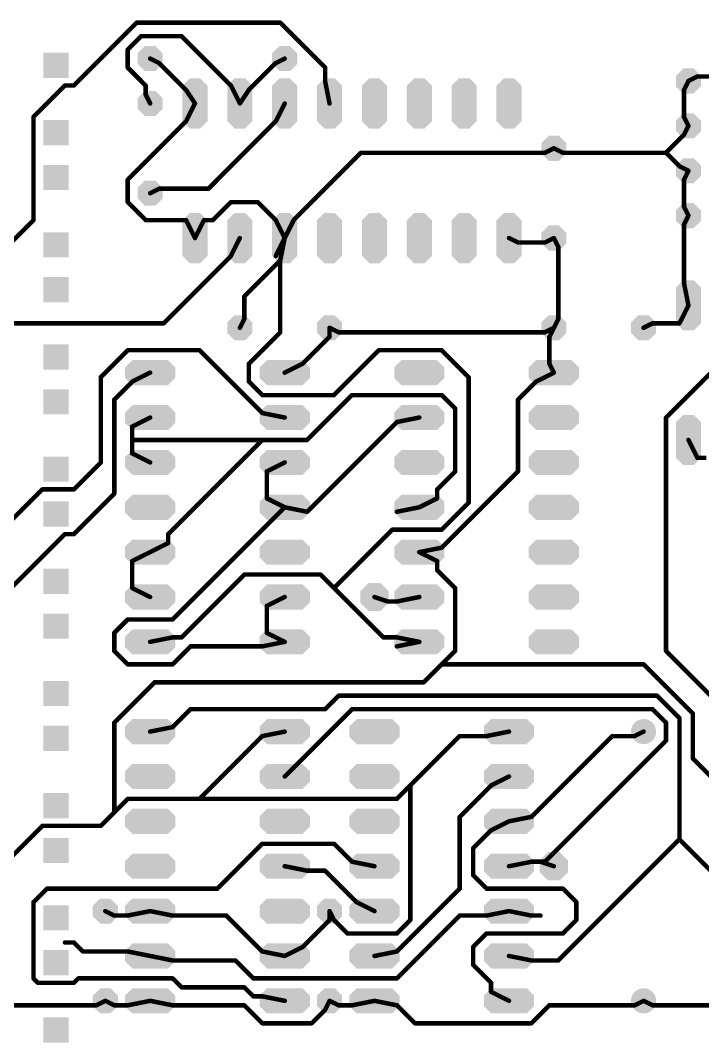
# Model space of a CAD drawing. Extents: x 0 to 116, y -4 to 61.
# Drawn here: x 23.1 to 61.8, y 2.7 to 60.6 of the extents above; entities that cross this region are included whole.
import ezdxf

# ---------------------------------------------------------------- set-up
doc = ezdxf.new("R2010")
doc.units = 0
doc.layers.add('16', color=172, linetype='CONTINUOUS')
doc.layers.add('17', color=92, linetype='CONTINUOUS')

# ---------------------------------------------------------------- blocks, each defined once
blk = doc.blocks.new('OCTAGONP')
at = {"const_width": 0.5}
blk.add_lwpolyline([(-0.25, -0.1036), (-0.25, 0.1036), (-0.1036, 0.25), (0.1036, 0.25), (0.25, 0.1036), (0.25, -0.1036), (0.1036, -0.25), (-0.1036, -0.25), (-0.25, -0.1036), (-0.25, 0.1036)], dxfattribs=at)
blk = doc.blocks.new('LONGP100')
at = {"const_width": 0.5}
blk.add_lwpolyline([(-0.75, -0.1036), (-0.75, 0.1036), (-0.6036, 0.25), (0.6036, 0.25), (0.75, 0.1036), (0.75, -0.1036), (0.6036, -0.25), (-0.6036, -0.25), (-0.75, -0.1036), (-0.75, 0.1036)], dxfattribs=at)
blk = doc.blocks.new('ROUNDP')
at = {"const_width": 0.5}
blk.add_lwpolyline([(0, -0.25, 1), (0, 0.25, 1), (0, -0.25)], format="xyb", dxfattribs=at)
blk = doc.blocks.new('SQUAREP')
blk.add_solid([(-0.5, -0.5), (0.5, -0.5), (-0.5, 0.5), (0.5, 0.5)])

msp = doc.modelspace()

# ---------------------------------------------------------------- linework, layer by layer
at = {"layer": '16', "const_width": 0.254}
for points in [[(26.162, 56.896), (29.718, 60.452)], [(29.718, 60.452), (37.846, 60.452)], [(37.846, 60.452), (40.386, 57.912)], [(29.21, 58.928), (29.972, 59.69)], [(29.972, 59.69), (32.258, 59.69)], [(32.258, 59.69), (35.052, 56.896)], [(29.21, 57.912), (29.21, 58.928)], [(30.988, 58.166), (30.48, 58.42)], [(37.592, 58.166), (38.1, 58.42)], [(30.226, 56.896), (29.21, 57.912)], [(32.512, 56.642), (30.988, 58.166)], [(36.068, 56.642), (37.592, 58.166)], [(40.386, 57.912), (40.386, 57.15)], [(61.468, 57.404), (60.96, 57.15)], [(66.04, 57.404), (61.468, 57.404)], [(23.876, 55.118), (25.654, 56.896)], [(25.654, 56.896), (26.162, 56.896)], [(30.226, 56.388), (30.226, 56.896)], [(33.02, 55.88), (32.512, 56.642)], [(35.052, 56.896), (35.56, 55.88)], [(35.56, 55.88), (36.068, 56.642)], [(40.386, 57.15), (40.64, 55.88)], [(60.96, 57.15), (60.706, 56.642)], [(60.706, 56.642), (60.706, 55.118)], [(30.226, 56.388), (30.48, 55.88)], [(32.512, 54.864), (33.02, 55.88)], [(37.592, 54.864), (38.1, 55.88)], [(23.876, 49.276), (23.876, 55.118)], [(29.21, 51.562), (32.512, 54.864)], [(33.782, 51.054), (37.592, 54.864)], [(60.706, 55.118), (60.96, 54.61)], [(60.96, 54.61), (60.706, 54.102)], [(60.706, 54.102), (59.69, 53.086)], [(53.34, 53.34), (52.832, 53.086)], [(53.848, 53.086), (53.34, 53.34)], [(42.418, 53.086), (38.608, 49.276)], [(52.832, 53.086), (42.418, 53.086)], [(59.69, 53.086), (53.848, 53.086)], [(59.69, 53.086), (60.452, 52.324)], [(60.452, 52.324), (60.96, 52.07)], [(60.96, 52.07), (60.706, 51.562)], [(29.21, 50.292), (29.21, 51.562)], [(60.706, 51.562), (60.706, 50.038)], [(30.48, 50.8), (30.988, 51.054)], [(30.988, 51.054), (33.782, 51.054)], [(30.226, 49.276), (29.21, 50.292)], [(35.052, 50.292), (34.036, 49.276)], [(36.576, 50.292), (35.052, 50.292)], [(37.592, 49.276), (36.576, 50.292)], [(60.706, 50.038), (60.96, 49.53)], [(21.844, 47.244), (23.876, 49.276)], [(32.512, 49.276), (30.226, 49.276)], [(33.02, 48.26), (32.512, 49.276)], [(33.528, 49.276), (33.02, 48.26)], [(34.036, 49.276), (33.528, 49.276)], [(38.1, 48.26), (37.592, 49.276)], [(38.608, 49.276), (38.1, 48.26)], [(60.96, 49.53), (60.706, 49.022)], [(60.706, 49.022), (60.706, 45.72)], [(35.052, 47.244), (35.56, 48.26)], [(38.1, 48.26), (37.592, 47.244)], [(38.1, 48.26), (37.846, 46.99)], [(51.308, 48.006), (50.8, 48.26)], [(52.832, 48.006), (51.308, 48.006)], [(53.34, 48.26), (52.832, 48.006)], [(53.594, 47.752), (53.34, 48.26)], [(53.594, 43.688), (53.594, 47.752)], [(31.242, 43.434), (35.052, 47.244)], [(37.846, 46.99), (35.814, 44.958)], [(37.846, 46.99), (37.846, 42.926)], [(60.706, 45.72), (60.96, 44.45)], [(35.814, 44.958), (35.814, 43.688)], [(60.96, 44.45), (60.452, 43.434)], [(21.844, 43.434), (31.242, 43.434)], [(35.814, 43.688), (35.56, 43.18)], [(53.34, 43.18), (53.594, 43.688)], [(58.928, 43.434), (58.42, 43.18)], [(60.452, 43.434), (58.928, 43.434)], [(37.846, 42.926), (36.068, 41.148)], [(40.64, 43.18), (40.64, 42.672)], [(41.148, 42.926), (40.64, 43.18)], [(52.832, 42.926), (41.148, 42.926)], [(53.34, 43.18), (52.832, 42.926)], [(53.086, 42.672), (53.34, 43.18)], [(59.69, 38.1), (64.77, 43.18)], [(40.64, 42.672), (39.116, 41.148)], [(53.086, 41.148), (53.086, 42.672)], [(27.686, 40.386), (29.21, 41.91)], [(29.21, 41.91), (33.274, 41.91)], [(33.274, 41.91), (36.83, 38.354)], [(40.894, 39.37), (43.434, 41.91)], [(43.434, 41.91), (46.99, 41.91)], [(46.99, 41.91), (48.514, 40.386)], [(36.068, 41.148), (36.068, 40.132)], [(39.116, 41.148), (38.1, 40.64)], [(53.34, 40.64), (53.086, 41.148)], [(27.686, 35.56), (27.686, 40.386)], [(29.464, 40.132), (30.48, 40.64)], [(48.514, 40.386), (48.514, 33.274)], [(52.324, 40.132), (53.34, 40.64)], [(28.448, 39.116), (29.464, 40.132)], [(36.068, 40.132), (36.83, 39.37)], [(51.308, 39.116), (52.324, 40.132)], [(36.83, 39.37), (40.894, 39.37)], [(39.37, 36.83), (41.91, 39.37)], [(41.91, 39.37), (46.99, 39.37)], [(46.99, 39.37), (47.752, 38.608)], [(28.448, 33.782), (28.448, 39.116)], [(51.308, 35.052), (51.308, 39.116)], [(29.464, 37.592), (30.48, 38.1)], [(36.83, 38.354), (38.1, 38.1)], [(44.45, 37.846), (45.72, 38.1)], [(47.752, 38.608), (47.752, 35.052)], [(59.69, 24.892), (59.69, 38.1)], [(29.464, 36.83), (29.464, 37.592)], [(39.37, 32.766), (44.45, 37.846)], [(29.464, 36.83), (29.464, 36.068)], [(36.83, 36.83), (29.464, 36.83)], [(31.496, 31.496), (36.83, 36.83)], [(36.83, 36.83), (39.37, 36.83)], [(60.96, 36.83), (61.468, 35.814)], [(29.464, 36.068), (30.48, 35.56)], [(61.468, 35.814), (61.976, 35.814)], [(26.162, 34.036), (27.686, 35.56)], [(37.084, 35.052), (38.1, 35.56)], [(37.084, 33.528), (37.084, 35.052)], [(47.752, 35.052), (46.736, 34.036)], [(46.99, 30.734), (51.308, 35.052)], [(21.844, 31.496), (24.384, 34.036)], [(24.384, 34.036), (26.162, 34.036)], [(46.736, 34.036), (46.736, 33.528)], [(26.162, 31.496), (28.448, 33.782)], [(38.1, 33.02), (37.084, 33.528)], [(46.736, 33.528), (45.72, 33.02)], [(31.75, 26.67), (38.1, 33.02)], [(38.1, 33.02), (39.37, 32.766)], [(45.72, 33.02), (44.45, 32.766)], [(48.514, 33.274), (46.99, 31.75)], [(44.196, 31.75), (40.894, 28.448)], [(46.99, 31.75), (44.196, 31.75)], [(22.352, 28.194), (25.654, 31.496)], [(25.654, 31.496), (26.162, 31.496)], [(31.496, 30.988), (31.496, 31.496)], [(30.48, 30.48), (31.496, 30.988)], [(45.72, 30.48), (46.99, 30.734)], [(29.464, 29.972), (30.48, 30.48)], [(29.464, 29.972), (29.464, 28.448)], [(46.736, 29.972), (45.72, 30.48)], [(46.736, 29.464), (46.736, 29.972)], [(47.752, 28.448), (46.736, 29.464)], [(35.814, 29.21), (32.258, 25.654)], [(40.132, 29.21), (35.814, 29.21)], [(40.894, 28.448), (40.132, 29.21)], [(29.464, 28.448), (30.48, 27.94)], [(40.894, 28.448), (43.688, 25.654)], [(47.752, 24.892), (47.752, 28.448)], [(37.084, 27.432), (38.1, 27.94)], [(43.942, 27.686), (43.18, 27.94)], [(43.942, 27.686), (44.45, 27.686)], [(44.45, 27.686), (45.72, 27.94)], [(37.084, 25.908), (37.084, 27.432)], [(28.448, 25.908), (29.21, 26.67)], [(29.21, 26.67), (31.75, 26.67)], [(28.448, 24.892), (28.448, 25.908)], [(31.75, 25.654), (30.48, 25.4)], [(32.258, 25.654), (31.75, 25.654)], [(36.83, 25.146), (38.1, 25.4)], [(38.1, 25.4), (37.084, 25.908)], [(43.688, 25.654), (44.45, 25.654)], [(44.45, 25.654), (45.72, 25.4)], [(45.72, 25.4), (44.45, 25.146)], [(28.448, 24.892), (29.21, 24.13)], [(31.75, 24.13), (32.766, 25.146)], [(32.766, 25.146), (36.83, 25.146)], [(46.99, 24.13), (47.752, 24.892)], [(71.882, 12.7), (59.69, 24.892)], [(29.21, 24.13), (31.75, 24.13)], [(45.974, 23.114), (46.99, 24.13)], [(46.99, 24.13), (58.42, 24.13)], [(58.42, 24.13), (61.214, 21.336)], [(28.448, 20.828), (30.734, 23.114)], [(30.734, 23.114), (45.974, 23.114)], [(40.386, 21.59), (41.148, 22.352)], [(41.148, 22.352), (59.182, 22.352)], [(59.182, 22.352), (60.452, 21.082)], [(31.75, 20.574), (32.766, 21.59)], [(32.766, 21.59), (40.386, 21.59)], [(38.1, 17.78), (41.91, 21.59)], [(41.91, 21.59), (58.928, 21.59)], [(58.928, 21.59), (59.69, 20.828)], [(61.214, 21.336), (61.214, 18.796)], [(28.448, 15.748), (28.448, 20.828)], [(59.69, 20.828), (59.69, 19.812)], [(60.452, 21.082), (60.452, 14.224)], [(30.48, 20.32), (31.75, 20.574)], [(36.83, 20.066), (38.1, 20.32)], [(49.53, 20.066), (50.8, 20.32)], [(57.912, 20.066), (58.42, 20.32)], [(33.274, 16.51), (36.83, 20.066)], [(45.212, 17.272), (48.006, 20.066)], [(48.006, 20.066), (49.53, 20.066)], [(52.07, 15.494), (56.642, 20.066)], [(59.69, 19.812), (52.832, 12.954)], [(56.642, 20.066), (57.912, 20.066)], [(61.214, 18.796), (75.692, 4.318)], [(44.45, 16.51), (45.212, 17.272)], [(45.212, 17.272), (45.212, 9.652)], [(48.006, 15.494), (49.784, 17.272)], [(49.784, 17.272), (50.8, 17.78)], [(28.448, 15.748), (29.21, 16.51)], [(29.21, 16.51), (33.274, 16.51)], [(33.274, 16.51), (44.45, 16.51)], [(27.686, 14.986), (28.448, 15.748)], [(21.844, 12.446), (24.384, 14.986)], [(24.384, 14.986), (27.686, 14.986)], [(48.006, 11.43), (48.006, 15.494)], [(49.784, 14.732), (50.8, 15.24)], [(50.8, 15.24), (52.07, 15.494)], [(48.768, 13.716), (49.784, 14.732)], [(34.29, 11.43), (36.83, 13.97)], [(36.83, 13.97), (40.894, 13.97)], [(40.894, 13.97), (41.91, 12.954)], [(60.452, 14.224), (53.594, 7.366)], [(60.452, 14.224), (71.12, 3.556)], [(48.768, 12.192), (48.768, 13.716)], [(39.37, 12.446), (38.1, 12.7)], [(41.91, 12.954), (43.18, 12.7)], [(52.07, 12.954), (50.8, 12.7)], [(52.578, 12.954), (52.07, 12.954)], [(52.832, 12.954), (52.578, 12.954)], [(52.578, 12.954), (53.34, 12.7)], [(39.37, 12.446), (40.386, 12.446)], [(40.386, 12.446), (42.164, 10.668)], [(49.53, 11.43), (48.768, 12.192)], [(23.876, 10.668), (24.638, 11.43)], [(24.638, 11.43), (34.29, 11.43)], [(44.45, 7.874), (48.006, 11.43)], [(53.848, 11.43), (49.53, 11.43)], [(54.61, 10.668), (53.848, 11.43)], [(23.876, 6.35), (23.876, 10.668)], [(42.164, 10.668), (43.18, 10.16)], [(54.61, 9.652), (54.61, 10.668)], [(28.448, 9.906), (27.94, 10.16)], [(29.21, 9.906), (28.448, 9.906)], [(30.48, 10.16), (29.21, 9.906)], [(31.75, 9.906), (30.48, 10.16)], [(34.798, 9.906), (31.75, 9.906)], [(36.83, 7.874), (34.798, 9.906)], [(40.64, 10.16), (40.64, 9.652)], [(40.894, 9.652), (40.64, 10.16)], [(44.45, 6.35), (48.006, 9.906)], [(48.006, 9.906), (49.53, 9.906)], [(49.53, 9.906), (50.8, 10.16)], [(50.8, 10.16), (52.07, 9.906)], [(52.07, 9.906), (52.578, 9.906)], [(40.64, 9.652), (39.116, 8.128)], [(41.656, 8.89), (40.894, 9.652)], [(45.212, 9.652), (44.45, 8.89)], [(53.848, 8.89), (54.61, 9.652)], [(44.45, 8.89), (41.656, 8.89)], [(48.768, 8.128), (49.53, 8.89)], [(49.53, 8.89), (53.848, 8.89)], [(25.654, 8.382), (26.162, 8.382)], [(26.162, 8.382), (26.67, 7.874)], [(39.116, 8.128), (38.1, 7.62)], [(48.768, 7.112), (48.768, 8.128)], [(26.67, 7.874), (29.21, 7.874)], [(29.21, 7.874), (30.48, 7.62)], [(30.48, 7.62), (31.75, 7.366)], [(38.1, 7.62), (36.83, 7.874)], [(43.18, 7.62), (44.45, 7.874)], [(52.07, 7.366), (50.8, 7.62)], [(31.75, 7.366), (35.306, 7.366)], [(35.306, 7.366), (36.322, 6.35)], [(49.784, 6.096), (48.768, 7.112)], [(53.594, 7.366), (52.07, 7.366)], [(23.876, 6.35), (24.13, 6.096)], [(26.162, 6.096), (26.416, 6.35)], [(26.416, 6.35), (31.75, 6.35)], [(31.75, 6.35), (32.258, 5.842)], [(36.322, 6.35), (44.45, 6.35)], [(24.13, 6.096), (26.162, 6.096)], [(32.258, 5.842), (35.814, 5.842)], [(35.814, 5.842), (36.322, 5.334)], [(49.784, 5.588), (49.784, 6.096)], [(36.322, 5.334), (36.83, 5.334)], [(36.83, 5.334), (38.1, 5.08)], [(49.784, 5.588), (50.8, 5.08)], [(21.844, 4.826), (27.432, 4.826)], [(27.432, 4.826), (27.94, 5.08)], [(27.94, 5.08), (28.448, 4.826)], [(28.448, 4.826), (29.21, 4.826)], [(29.21, 4.826), (30.48, 5.08)], [(30.48, 5.08), (31.75, 4.826)], [(31.75, 4.826), (35.814, 4.826)], [(35.814, 4.826), (36.83, 3.81)], [(39.624, 3.81), (40.386, 4.572)], [(40.386, 4.572), (40.64, 5.08)], [(40.64, 5.08), (41.148, 4.826)], [(41.148, 4.826), (41.91, 4.826)], [(41.91, 4.826), (43.18, 5.08)], [(43.18, 5.08), (44.45, 4.826)], [(44.45, 4.826), (45.466, 3.81)], [(52.07, 3.81), (53.086, 4.826)], [(53.086, 4.826), (57.912, 4.826)], [(57.912, 4.826), (58.42, 5.08)], [(58.42, 5.08), (58.928, 4.826)], [(58.928, 4.826), (64.516, 4.826)], [(36.83, 3.81), (39.624, 3.81)], [(45.466, 3.81), (52.07, 3.81)]]:
    msp.add_lwpolyline(points, dxfattribs=at)
at = {"layer": '16', "const_width": 0.127}
for points in [[(29.718, 60.5155, 1), (29.718, 60.3885)], [(29.7629, 60.4071, 1), (29.6731, 60.4969)], [(37.8909, 60.4969, 1), (37.8011, 60.4071)], [(37.846, 60.3885, 1), (37.846, 60.5155)], [(29.972, 59.7535, 1), (29.972, 59.6265)], [(30.0169, 59.6451, 1), (29.9271, 59.7349)], [(32.3029, 59.7349, 1), (32.2131, 59.6451)], [(32.258, 59.6265, 1), (32.258, 59.7535)], [(29.2735, 58.928, 1), (29.1465, 58.928)], [(29.1651, 58.9729, 1), (29.2549, 58.8831)], [(30.5084, 58.4768, 1), (30.4516, 58.3632)], [(38.1284, 58.3632, 1), (38.0716, 58.4768)], [(29.2549, 57.9569, 1), (29.1651, 57.8671)], [(29.1465, 57.912, 1), (29.2735, 57.912)], [(31.0329, 58.2109, 1), (30.9431, 58.1211)], [(30.9596, 58.1092, 1), (31.0164, 58.2228)], [(37.5636, 58.2228, 1), (37.6204, 58.1092)], [(37.6369, 58.1211, 1), (37.5471, 58.2109)], [(40.4495, 57.912, 1), (40.3225, 57.912)], [(40.3411, 57.8671, 1), (40.4309, 57.9569)], [(61.468, 57.4675, 1), (61.468, 57.3405)], [(61.4964, 57.3472, 1), (61.4396, 57.4608)], [(25.654, 56.9595, 1), (25.654, 56.8325)], [(25.6989, 56.8511, 1), (25.6091, 56.9409)], [(26.1171, 56.9409, 1), (26.2069, 56.8511)], [(26.162, 56.8325, 1), (26.162, 56.9595)], [(30.2895, 56.896, 1), (30.1625, 56.896)], [(30.1811, 56.8511, 1), (30.2709, 56.9409)], [(32.5648, 56.6772, 1), (32.4592, 56.6068)], [(32.4671, 56.5971, 1), (32.5569, 56.6869)], [(35.1088, 56.9244, 1), (34.9952, 56.8676)], [(35.0071, 56.8511, 1), (35.0969, 56.9409)], [(36.0231, 56.6869, 1), (36.1129, 56.5971)], [(36.1208, 56.6068, 1), (36.0152, 56.6772)], [(40.4483, 57.1625, 1), (40.3237, 57.1375)], [(40.3225, 57.15, 1), (40.4495, 57.15)], [(60.7695, 56.642, 1), (60.6425, 56.642)], [(60.6492, 56.6704, 1), (60.7628, 56.6136)], [(60.9316, 57.2068, 1), (60.9884, 57.0932)], [(61.0168, 57.1216, 1), (60.9032, 57.1784)], [(30.2828, 56.4164, 1), (30.1692, 56.3596)], [(30.1625, 56.388, 1), (30.2895, 56.388)], [(30.4232, 55.8516, 1), (30.5368, 55.9084)], [(33.0768, 55.8516, 1), (32.9632, 55.9084)], [(32.9672, 55.8448, 1), (33.0728, 55.9152)], [(35.5072, 55.9152, 1), (35.6128, 55.8448)], [(35.5032, 55.8516, 1), (35.6168, 55.9084)], [(38.1568, 55.8516, 1), (38.0432, 55.9084)], [(40.5777, 55.8675, 1), (40.7023, 55.8925)], [(23.9395, 55.118, 1), (23.8125, 55.118)], [(23.8311, 55.1629, 1), (23.9209, 55.0731)], [(32.5569, 54.8191, 1), (32.4671, 54.9089)], [(37.6369, 54.8191, 1), (37.5471, 54.9089)], [(60.7628, 55.1464, 1), (60.6492, 55.0896)], [(60.6425, 55.118, 1), (60.7695, 55.118)], [(32.4552, 54.8924, 1), (32.5688, 54.8356)], [(37.5352, 54.8924, 1), (37.6488, 54.8356)], [(61.0168, 54.5816, 1), (60.9032, 54.6384)], [(60.9032, 54.5816, 1), (61.0168, 54.6384)], [(60.6492, 54.1304, 1), (60.7628, 54.0736)], [(60.7509, 54.0571, 1), (60.6611, 54.1469)], [(53.3684, 53.3968, 1), (53.3116, 53.2832)], [(53.3684, 53.2832, 1), (53.3116, 53.3968)], [(42.418, 53.1495, 1), (42.418, 53.0225)], [(42.4629, 53.0411, 1), (42.3731, 53.1309)], [(52.8036, 53.1428, 1), (52.8604, 53.0292)], [(52.832, 53.0225, 1), (52.832, 53.1495)], [(53.848, 53.1495, 1), (53.848, 53.0225)], [(53.8196, 53.0292, 1), (53.8764, 53.1428)], [(59.7349, 53.1309, 1), (59.6451, 53.0411)], [(59.6451, 53.1309, 1), (59.7349, 53.0411)], [(59.69, 53.0225, 1), (59.69, 53.1495)], [(60.4804, 52.3808, 1), (60.4236, 52.2672)], [(60.4071, 52.2791, 1), (60.4969, 52.3689)], [(61.0168, 52.0416, 1), (60.9032, 52.0984)], [(60.9316, 52.0132, 1), (60.9884, 52.1268)], [(29.2735, 51.562, 1), (29.1465, 51.562)], [(29.1651, 51.6069, 1), (29.2549, 51.5171)], [(60.7695, 51.562, 1), (60.6425, 51.562)], [(60.6492, 51.5904, 1), (60.7628, 51.5336)], [(30.4516, 50.8568, 1), (30.5084, 50.7432)], [(30.988, 51.1175, 1), (30.988, 50.9905)], [(31.0164, 50.9972, 1), (30.9596, 51.1108)], [(33.7371, 51.0989, 1), (33.8269, 51.0091)], [(33.782, 50.9905, 1), (33.782, 51.1175)], [(29.2549, 50.3369, 1), (29.1651, 50.2471)], [(29.1465, 50.292, 1), (29.2735, 50.292)], [(35.052, 50.3555, 1), (35.052, 50.2285)], [(35.0969, 50.2471, 1), (35.0071, 50.3369)], [(36.6209, 50.3369, 1), (36.5311, 50.2471)], [(36.576, 50.2285, 1), (36.576, 50.3555)], [(60.7628, 50.0664, 1), (60.6492, 50.0096)], [(60.6425, 50.038, 1), (60.7695, 50.038)], [(23.8125, 49.276, 1), (23.9395, 49.276)], [(23.9209, 49.2311, 1), (23.8311, 49.3209)], [(30.226, 49.3395, 1), (30.226, 49.2125)], [(30.1811, 49.2311, 1), (30.2709, 49.3209)], [(32.5688, 49.3044, 1), (32.4552, 49.2476)], [(32.512, 49.2125, 1), (32.512, 49.3395)], [(33.528, 49.3395, 1), (33.528, 49.2125)], [(33.5848, 49.2476, 1), (33.4712, 49.3044)], [(33.9911, 49.3209, 1), (34.0809, 49.2311)], [(34.036, 49.2125, 1), (34.036, 49.3395)], [(37.6488, 49.3044, 1), (37.5352, 49.2476)], [(37.5471, 49.2311, 1), (37.6369, 49.3209)], [(38.5631, 49.3209, 1), (38.6529, 49.2311)], [(38.6648, 49.2476, 1), (38.5512, 49.3044)], [(61.0168, 49.5016, 1), (60.9032, 49.5584)], [(60.9032, 49.5016, 1), (61.0168, 49.5584)], [(60.7695, 49.022, 1), (60.6425, 49.022)], [(60.6492, 49.0504, 1), (60.7628, 48.9936)], [(32.9632, 48.2884, 1), (33.0768, 48.2316)], [(32.9632, 48.2316, 1), (33.0768, 48.2884)], [(35.6168, 48.2316, 1), (35.5032, 48.2884)], [(38.0432, 48.2884, 1), (38.1568, 48.2316)], [(38.1623, 48.2475, 1), (38.0377, 48.2725)], [(38.1568, 48.2316, 1), (38.0432, 48.2884)], [(38.0432, 48.2316, 1), (38.1568, 48.2884)], [(50.8284, 48.3168, 1), (50.7716, 48.2032)], [(51.308, 48.0695, 1), (51.308, 47.9425)], [(51.2796, 47.9492, 1), (51.3364, 48.0628)], [(52.8036, 48.0628, 1), (52.8604, 47.9492)], [(52.832, 47.9425, 1), (52.832, 48.0695)], [(53.3968, 48.2884, 1), (53.2832, 48.2316)], [(53.3684, 48.2032, 1), (53.3116, 48.3168)], [(53.6575, 47.752, 1), (53.5305, 47.752)], [(53.5372, 47.7236, 1), (53.6508, 47.7804)], [(34.9952, 47.2724, 1), (35.1088, 47.2156)], [(35.0969, 47.1991, 1), (35.0071, 47.2889)], [(37.5352, 47.2724, 1), (37.6488, 47.2156)], [(37.9095, 46.99, 1), (37.7825, 46.99)], [(37.7837, 47.0025, 1), (37.9083, 46.9775)], [(37.8909, 46.9451, 1), (37.8011, 47.0349)], [(60.7683, 45.7325, 1), (60.6437, 45.7075)], [(60.6425, 45.72, 1), (60.7695, 45.72)], [(35.8775, 44.958, 1), (35.7505, 44.958)], [(35.7691, 45.0029, 1), (35.8589, 44.9131)], [(61.0168, 44.4216, 1), (60.9032, 44.4784)], [(60.8977, 44.4375, 1), (61.0223, 44.4625)], [(31.1971, 43.4789, 1), (31.2869, 43.3891)], [(31.242, 43.3705, 1), (31.242, 43.4975)], [(35.7505, 43.688, 1), (35.8775, 43.688)], [(35.8708, 43.6596, 1), (35.7572, 43.7164)], [(53.5305, 43.688, 1), (53.6575, 43.688)], [(53.6508, 43.6596, 1), (53.5372, 43.7164)], [(58.928, 43.4975, 1), (58.928, 43.3705)], [(58.9564, 43.3772, 1), (58.8996, 43.4908)], [(60.3952, 43.4624, 1), (60.5088, 43.4056)], [(60.452, 43.3705, 1), (60.452, 43.4975)], [(35.5032, 43.2084, 1), (35.6168, 43.1516)], [(37.7825, 42.926, 1), (37.9095, 42.926)], [(37.8909, 42.8811, 1), (37.8011, 42.9709)], [(40.7035, 43.18, 1), (40.5765, 43.18)], [(40.6684, 43.2368, 1), (40.6116, 43.1232)], [(41.148, 42.9895, 1), (41.148, 42.8625)], [(41.1196, 42.8692, 1), (41.1764, 42.9828)], [(52.8036, 42.9828, 1), (52.8604, 42.8692)], [(52.832, 42.8625, 1), (52.832, 42.9895)], [(53.2832, 43.2084, 1), (53.3968, 43.1516)], [(53.3968, 43.1516, 1), (53.2832, 43.2084)], [(53.3684, 43.1232, 1), (53.3116, 43.2368)], [(58.3916, 43.2368, 1), (58.4484, 43.1232)], [(40.5765, 42.672, 1), (40.7035, 42.672)], [(40.6849, 42.6271, 1), (40.5951, 42.7169)], [(53.1495, 42.672, 1), (53.0225, 42.672)], [(53.0292, 42.7004, 1), (53.1428, 42.6436)], [(29.21, 41.9735, 1), (29.21, 41.8465)], [(29.2549, 41.8651, 1), (29.1651, 41.9549)], [(33.3189, 41.9549, 1), (33.2291, 41.8651)], [(33.274, 41.8465, 1), (33.274, 41.9735)], [(43.434, 41.9735, 1), (43.434, 41.8465)], [(43.4789, 41.8651, 1), (43.3891, 41.9549)], [(47.0349, 41.9549, 1), (46.9451, 41.8651)], [(46.99, 41.8465, 1), (46.99, 41.9735)], [(36.1315, 41.148, 1), (36.0045, 41.148)], [(36.0231, 41.1929, 1), (36.1129, 41.1031)], [(39.0711, 41.1929, 1), (39.1609, 41.1031)], [(39.1444, 41.0912, 1), (39.0876, 41.2048)], [(53.1428, 41.1764, 1), (53.0292, 41.1196)], [(53.0225, 41.148, 1), (53.1495, 41.148)], [(27.7495, 40.386, 1), (27.6225, 40.386)], [(30.5084, 40.5832, 1), (30.4516, 40.6968)], [(38.0716, 40.6968, 1), (38.1284, 40.5832)], [(48.5775, 40.386, 1), (48.4505, 40.386)], [(53.2832, 40.6116, 1), (53.3968, 40.6684)], [(53.3684, 40.5832, 1), (53.3116, 40.6968)], [(27.6411, 40.4309, 1), (27.7309, 40.3411)], [(29.4356, 40.1888, 1), (29.4924, 40.0752)], [(29.5089, 40.0871, 1), (29.4191, 40.1769)], [(36.1129, 40.1769, 1), (36.0231, 40.0871)], [(36.0045, 40.132, 1), (36.1315, 40.132)], [(48.4691, 40.3411, 1), (48.5589, 40.4309)], [(52.2956, 40.1888, 1), (52.3524, 40.0752)], [(52.3689, 40.0871, 1), (52.2791, 40.1769)], [(36.83, 39.4335, 1), (36.83, 39.3065)], [(36.7851, 39.3251, 1), (36.8749, 39.4149)], [(40.8491, 39.4149, 1), (40.9389, 39.3251)], [(40.894, 39.3065, 1), (40.894, 39.4335)], [(41.91, 39.4335, 1), (41.91, 39.3065)], [(41.9549, 39.3251, 1), (41.8651, 39.4149)], [(47.0349, 39.4149, 1), (46.9451, 39.3251)], [(46.99, 39.3065, 1), (46.99, 39.4335)], [(28.5115, 39.116, 1), (28.3845, 39.116)], [(28.4031, 39.1609, 1), (28.4929, 39.0711)], [(51.3715, 39.116, 1), (51.2445, 39.116)], [(51.2631, 39.1609, 1), (51.3529, 39.0711)], [(30.5084, 38.0432, 1), (30.4516, 38.1568)], [(36.8425, 38.4163, 1), (36.8175, 38.2917)], [(36.7851, 38.3091, 1), (36.8749, 38.3989)], [(38.0875, 38.0377, 1), (38.1125, 38.1623)], [(45.7325, 38.0377, 1), (45.7075, 38.1623)], [(47.8155, 38.608, 1), (47.6885, 38.608)], [(47.7071, 38.5631, 1), (47.7969, 38.6529)], [(59.7535, 38.1, 1), (59.6265, 38.1)], [(59.6451, 38.1449, 1), (59.7349, 38.0551)], [(29.5275, 37.592, 1), (29.4005, 37.592)], [(29.4356, 37.6488, 1), (29.4924, 37.5352)], [(44.4375, 37.9083, 1), (44.4625, 37.7837)], [(44.4949, 37.8011, 1), (44.4051, 37.8909)], [(29.5275, 36.83, 1), (29.4005, 36.83)], [(29.464, 36.8935, 1), (29.464, 36.7665)], [(29.4005, 36.83, 1), (29.5275, 36.83)], [(36.83, 36.8935, 1), (36.83, 36.7665)], [(36.8749, 36.7851, 1), (36.7851, 36.8749)], [(36.83, 36.7665, 1), (36.83, 36.8935)], [(39.3251, 36.8749, 1), (39.4149, 36.7851)], [(39.37, 36.7665, 1), (39.37, 36.8935)], [(61.0168, 36.8584, 1), (60.9032, 36.8016)], [(29.4924, 36.1248, 1), (29.4356, 36.0112)], [(29.4005, 36.068, 1), (29.5275, 36.068)], [(61.468, 35.8775, 1), (61.468, 35.7505)], [(61.4112, 35.7856, 1), (61.5248, 35.8424)], [(27.6225, 35.56, 1), (27.7495, 35.56)], [(27.7309, 35.5151, 1), (27.6411, 35.6049)], [(30.4516, 35.5032, 1), (30.5084, 35.6168)], [(38.1284, 35.5032, 1), (38.0716, 35.6168)], [(37.1475, 35.052, 1), (37.0205, 35.052)], [(37.0556, 35.1088, 1), (37.1124, 34.9952)], [(47.6885, 35.052, 1), (47.8155, 35.052)], [(47.7969, 35.0071, 1), (47.7071, 35.0969)], [(51.2445, 35.052, 1), (51.3715, 35.052)], [(51.3529, 35.0071, 1), (51.2631, 35.0969)], [(24.384, 34.0995, 1), (24.384, 33.9725)], [(24.4289, 33.9911, 1), (24.3391, 34.0809)], [(26.1171, 34.0809, 1), (26.2069, 33.9911)], [(26.162, 33.9725, 1), (26.162, 34.0995)], [(46.7995, 34.036, 1), (46.6725, 34.036)], [(46.6911, 34.0809, 1), (46.7809, 33.9911)], [(28.3845, 33.782, 1), (28.5115, 33.782)], [(28.4929, 33.7371, 1), (28.4031, 33.8269)], [(37.1124, 33.5848, 1), (37.0556, 33.4712)], [(37.0205, 33.528, 1), (37.1475, 33.528)], [(46.6725, 33.528, 1), (46.7995, 33.528)], [(46.7644, 33.4712, 1), (46.7076, 33.5848)], [(38.1125, 33.0823, 1), (38.0875, 32.9577)], [(38.1449, 32.9751, 1), (38.0551, 33.0649)], [(38.0716, 32.9632, 1), (38.1284, 33.0768)], [(45.6916, 33.0768, 1), (45.7484, 32.9632)], [(45.7325, 32.9577, 1), (45.7075, 33.0823)], [(48.4505, 33.274, 1), (48.5775, 33.274)], [(48.5589, 33.2291, 1), (48.4691, 33.3189)], [(39.3251, 32.8109, 1), (39.4149, 32.7211)], [(39.3575, 32.7037, 1), (39.3825, 32.8283)], [(44.4375, 32.8283, 1), (44.4625, 32.7037)], [(44.196, 31.8135, 1), (44.196, 31.6865)], [(44.2409, 31.7051, 1), (44.1511, 31.7949)], [(46.9451, 31.7949, 1), (47.0349, 31.7051)], [(46.99, 31.6865, 1), (46.99, 31.8135)], [(25.654, 31.5595, 1), (25.654, 31.4325)], [(25.6989, 31.4511, 1), (25.6091, 31.5409)], [(26.1171, 31.5409, 1), (26.2069, 31.4511)], [(26.162, 31.4325, 1), (26.162, 31.5595)], [(31.5595, 31.496, 1), (31.4325, 31.496)], [(31.4511, 31.5409, 1), (31.5409, 31.4511)], [(31.4325, 30.988, 1), (31.5595, 30.988)], [(31.5244, 30.9312, 1), (31.4676, 31.0448)], [(46.9451, 30.7789, 1), (47.0349, 30.6891)], [(47.0025, 30.6717, 1), (46.9775, 30.7963)], [(29.5275, 29.972, 1), (29.4005, 29.972)], [(29.4356, 30.0288, 1), (29.4924, 29.9152)], [(30.4516, 30.5368, 1), (30.5084, 30.4232)], [(30.5084, 30.4232, 1), (30.4516, 30.5368)], [(45.7484, 30.5368, 1), (45.6916, 30.4232)], [(45.7075, 30.5423, 1), (45.7325, 30.4177)], [(46.7995, 29.972, 1), (46.6725, 29.972)], [(46.7076, 29.9152, 1), (46.7644, 30.0288)], [(46.7809, 29.5089, 1), (46.6911, 29.4191)], [(46.6725, 29.464, 1), (46.7995, 29.464)], [(35.814, 29.2735, 1), (35.814, 29.1465)], [(35.8589, 29.1651, 1), (35.7691, 29.2549)], [(40.1769, 29.2549, 1), (40.0871, 29.1651)], [(40.132, 29.1465, 1), (40.132, 29.2735)], [(29.4924, 28.5048, 1), (29.4356, 28.3912)], [(29.4005, 28.448, 1), (29.5275, 28.448)], [(40.9389, 28.4929, 1), (40.8491, 28.4031)], [(40.8491, 28.4929, 1), (40.9389, 28.4031)], [(40.8491, 28.4031, 1), (40.9389, 28.4929)], [(47.8155, 28.448, 1), (47.6885, 28.448)], [(47.7071, 28.4031, 1), (47.7969, 28.4929)], [(30.4516, 27.8832, 1), (30.5084, 27.9968)], [(38.1284, 27.8832, 1), (38.0716, 27.9968)], [(43.2001, 28.0002, 1), (43.1599, 27.8798)], [(43.942, 27.7495, 1), (43.942, 27.6225)], [(43.9219, 27.6258, 1), (43.9621, 27.7462)], [(44.4375, 27.7483, 1), (44.4625, 27.6237)], [(44.45, 27.6225, 1), (44.45, 27.7495)], [(45.7325, 27.8777, 1), (45.7075, 28.0023)], [(37.1475, 27.432, 1), (37.0205, 27.432)], [(37.0556, 27.4888, 1), (37.1124, 27.3752)], [(29.21, 26.7335, 1), (29.21, 26.6065)], [(29.2549, 26.6251, 1), (29.1651, 26.7149)], [(31.7051, 26.7149, 1), (31.7949, 26.6251)], [(31.75, 26.6065, 1), (31.75, 26.7335)], [(28.5115, 25.908, 1), (28.3845, 25.908)], [(28.4031, 25.9529, 1), (28.4929, 25.8631)], [(30.4675, 25.4623, 1), (30.4925, 25.3377)], [(31.75, 25.7175, 1), (31.75, 25.5905)], [(31.7625, 25.5917, 1), (31.7375, 25.7163)], [(32.2131, 25.6989, 1), (32.3029, 25.6091)], [(32.258, 25.5905, 1), (32.258, 25.7175)], [(37.1124, 25.9648, 1), (37.0556, 25.8512)], [(37.0205, 25.908, 1), (37.1475, 25.908)], [(38.0716, 25.3432, 1), (38.1284, 25.4568)], [(38.1125, 25.3377, 1), (38.0875, 25.4623)], [(43.688, 25.7175, 1), (43.688, 25.5905)], [(43.6431, 25.6091, 1), (43.7329, 25.6989)], [(44.4625, 25.7163, 1), (44.4375, 25.5917)], [(44.45, 25.5905, 1), (44.45, 25.7175)], [(45.7325, 25.3377, 1), (45.7075, 25.4623)], [(45.7075, 25.3377, 1), (45.7325, 25.4623)], [(28.4929, 24.9369, 1), (28.4031, 24.8471)], [(28.3845, 24.892, 1), (28.5115, 24.892)], [(32.766, 25.2095, 1), (32.766, 25.0825)], [(32.8109, 25.1011, 1), (32.7211, 25.1909)], [(36.8175, 25.2083, 1), (36.8425, 25.0837)], [(36.83, 25.0825, 1), (36.83, 25.2095)], [(44.4375, 25.2083, 1), (44.4625, 25.0837)], [(47.6885, 24.892, 1), (47.8155, 24.892)], [(47.7969, 24.8471, 1), (47.7071, 24.9369)], [(59.7349, 24.9369, 1), (59.6451, 24.8471)], [(59.6265, 24.892, 1), (59.7535, 24.892)], [(29.21, 24.1935, 1), (29.21, 24.0665)], [(29.1651, 24.0851, 1), (29.2549, 24.1749)], [(31.7051, 24.1749, 1), (31.7949, 24.0851)], [(31.75, 24.0665, 1), (31.75, 24.1935)], [(46.99, 24.1935, 1), (46.99, 24.0665)], [(46.9451, 24.1749, 1), (47.0349, 24.0851)], [(47.0349, 24.0851, 1), (46.9451, 24.1749)], [(58.4649, 24.1749, 1), (58.3751, 24.0851)], [(58.42, 24.0665, 1), (58.42, 24.1935)], [(30.734, 23.1775, 1), (30.734, 23.0505)], [(30.7789, 23.0691, 1), (30.6891, 23.1589)], [(45.9291, 23.1589, 1), (46.0189, 23.0691)], [(45.974, 23.0505, 1), (45.974, 23.1775)], [(41.148, 22.4155, 1), (41.148, 22.2885)], [(41.1929, 22.3071, 1), (41.1031, 22.3969)], [(59.2269, 22.3969, 1), (59.1371, 22.3071)], [(59.182, 22.2885, 1), (59.182, 22.4155)], [(32.766, 21.6535, 1), (32.766, 21.5265)], [(32.8109, 21.5451, 1), (32.7211, 21.6349)], [(40.3411, 21.6349, 1), (40.4309, 21.5451)], [(40.386, 21.5265, 1), (40.386, 21.6535)], [(41.91, 21.6535, 1), (41.91, 21.5265)], [(41.9549, 21.5451, 1), (41.8651, 21.6349)], [(58.9729, 21.6349, 1), (58.8831, 21.5451)], [(58.928, 21.5265, 1), (58.928, 21.6535)], [(61.2775, 21.336, 1), (61.1505, 21.336)], [(61.1691, 21.2911, 1), (61.2589, 21.3809)], [(28.5115, 20.828, 1), (28.3845, 20.828)], [(28.4031, 20.8729, 1), (28.4929, 20.7831)], [(59.7535, 20.828, 1), (59.6265, 20.828)], [(59.6451, 20.7831, 1), (59.7349, 20.8729)], [(60.5155, 21.082, 1), (60.3885, 21.082)], [(60.4071, 21.0371, 1), (60.4969, 21.1269)], [(30.4675, 20.3823, 1), (30.4925, 20.2577)], [(31.7051, 20.6189, 1), (31.7949, 20.5291)], [(31.7625, 20.5117, 1), (31.7375, 20.6363)], [(38.1125, 20.2577, 1), (38.0875, 20.3823)], [(50.8125, 20.2577, 1), (50.7875, 20.3823)], [(58.4484, 20.2632, 1), (58.3916, 20.3768)], [(36.8175, 20.1283, 1), (36.8425, 20.0037)], [(36.8749, 20.0211, 1), (36.7851, 20.1109)], [(48.006, 20.1295, 1), (48.006, 20.0025)], [(48.0509, 20.0211, 1), (47.9611, 20.1109)], [(49.5175, 20.1283, 1), (49.5425, 20.0037)], [(49.53, 20.0025, 1), (49.53, 20.1295)], [(56.642, 20.1295, 1), (56.642, 20.0025)], [(56.6869, 20.0211, 1), (56.5971, 20.1109)], [(57.8836, 20.1228, 1), (57.9404, 20.0092)], [(57.912, 20.0025, 1), (57.912, 20.1295)], [(59.6265, 19.812, 1), (59.7535, 19.812)], [(59.7349, 19.7671, 1), (59.6451, 19.8569)], [(61.2589, 18.8409, 1), (61.1691, 18.7511)], [(61.1505, 18.796, 1), (61.2775, 18.796)], [(38.0551, 17.8249, 1), (38.1449, 17.7351)], [(45.2755, 17.272, 1), (45.1485, 17.272)], [(45.1671, 17.3169, 1), (45.2569, 17.2271)], [(45.2569, 17.2271, 1), (45.1671, 17.3169)], [(49.7556, 17.3288, 1), (49.8124, 17.2152)], [(49.8289, 17.2271, 1), (49.7391, 17.3169)], [(50.8284, 17.7232, 1), (50.7716, 17.8368)], [(29.21, 16.5735, 1), (29.21, 16.4465)], [(29.2549, 16.4651, 1), (29.1651, 16.5549)], [(33.274, 16.5735, 1), (33.274, 16.4465)], [(33.2291, 16.5549, 1), (33.3189, 16.4651)], [(33.274, 16.4465, 1), (33.274, 16.5735)], [(44.4051, 16.5549, 1), (44.4949, 16.4651)], [(44.45, 16.4465, 1), (44.45, 16.5735)], [(28.4031, 15.7929, 1), (28.4929, 15.7031)], [(28.3845, 15.748, 1), (28.5115, 15.748)], [(28.4929, 15.7031, 1), (28.4031, 15.7929)], [(24.384, 15.0495, 1), (24.384, 14.9225)], [(24.4289, 14.9411, 1), (24.3391, 15.0309)], [(27.6411, 15.0309, 1), (27.7309, 14.9411)], [(27.686, 14.9225, 1), (27.686, 15.0495)], [(48.0695, 15.494, 1), (47.9425, 15.494)], [(47.9611, 15.5389, 1), (48.0509, 15.4491)], [(50.7875, 15.3023, 1), (50.8125, 15.1777)], [(50.8284, 15.1832, 1), (50.7716, 15.2968)], [(52.0251, 15.5389, 1), (52.1149, 15.4491)], [(52.0825, 15.4317, 1), (52.0575, 15.5563)], [(49.7556, 14.7888, 1), (49.8124, 14.6752)], [(49.8289, 14.6871, 1), (49.7391, 14.7769)], [(36.83, 14.0335, 1), (36.83, 13.9065)], [(36.8749, 13.9251, 1), (36.7851, 14.0149)], [(40.9389, 14.0149, 1), (40.8491, 13.9251)], [(40.894, 13.9065, 1), (40.894, 14.0335)], [(60.4969, 14.2689, 1), (60.4071, 14.1791)], [(60.3885, 14.224, 1), (60.5155, 14.224)], [(60.4969, 14.1791, 1), (60.4071, 14.2689)], [(48.8315, 13.716, 1), (48.7045, 13.716)], [(48.7231, 13.7609, 1), (48.8129, 13.6711)], [(38.1125, 12.7623, 1), (38.0875, 12.6377)], [(41.9225, 13.0163, 1), (41.8975, 12.8917)], [(41.8651, 12.9091, 1), (41.9549, 12.9989)], [(43.1675, 12.6377, 1), (43.1925, 12.7623)], [(50.7875, 12.7623, 1), (50.8125, 12.6377)], [(52.07, 13.0175, 1), (52.07, 12.8905)], [(52.0825, 12.8917, 1), (52.0575, 13.0163)], [(52.578, 13.0175, 1), (52.578, 12.8905)], [(52.5981, 13.0142, 1), (52.5579, 12.8938)], [(52.578, 12.8905, 1), (52.578, 13.0175)], [(52.7871, 12.9989, 1), (52.8769, 12.9091)], [(52.832, 12.8905, 1), (52.832, 13.0175)], [(53.3199, 12.6398, 1), (53.3601, 12.7602)], [(39.37, 12.5095, 1), (39.37, 12.3825)], [(39.3575, 12.3837, 1), (39.3825, 12.5083)], [(40.4309, 12.4909, 1), (40.3411, 12.4011)], [(40.386, 12.3825, 1), (40.386, 12.5095)], [(48.8129, 12.2369, 1), (48.7231, 12.1471)], [(48.7045, 12.192, 1), (48.8315, 12.192)], [(24.638, 11.4935, 1), (24.638, 11.3665)], [(24.6829, 11.3851, 1), (24.5931, 11.4749)], [(34.2451, 11.4749, 1), (34.3349, 11.3851)], [(34.29, 11.3665, 1), (34.29, 11.4935)], [(47.9425, 11.43, 1), (48.0695, 11.43)], [(48.0509, 11.3851, 1), (47.9611, 11.4749)], [(49.53, 11.4935, 1), (49.53, 11.3665)], [(49.4851, 11.3851, 1), (49.5749, 11.4749)], [(53.8929, 11.4749, 1), (53.8031, 11.3851)], [(53.848, 11.3665, 1), (53.848, 11.4935)], [(23.9395, 10.668, 1), (23.8125, 10.668)], [(23.8311, 10.7129, 1), (23.9209, 10.6231)], [(42.1924, 10.7248, 1), (42.1356, 10.6112)], [(42.1191, 10.6231, 1), (42.2089, 10.7129)], [(54.6735, 10.668, 1), (54.5465, 10.668)], [(54.5651, 10.6231, 1), (54.6549, 10.7129)], [(27.9684, 10.2168, 1), (27.9116, 10.1032)], [(28.448, 9.9695, 1), (28.448, 9.8425)], [(28.4196, 9.8492, 1), (28.4764, 9.9628)], [(29.1975, 9.9683, 1), (29.2225, 9.8437)], [(29.21, 9.8425, 1), (29.21, 9.9695)], [(30.4925, 10.2223, 1), (30.4675, 10.0977)], [(30.4925, 10.0977, 1), (30.4675, 10.2223)], [(31.75, 9.9695, 1), (31.75, 9.8425)], [(31.7375, 9.8437, 1), (31.7625, 9.9683)], [(34.8429, 9.9509, 1), (34.7531, 9.8611)], [(34.798, 9.8425, 1), (34.798, 9.9695)], [(40.7035, 10.16, 1), (40.5765, 10.16)], [(40.6968, 10.1884, 1), (40.5832, 10.1316)], [(43.1516, 10.1032, 1), (43.2084, 10.2168)], [(48.006, 9.9695, 1), (48.006, 9.8425)], [(48.0509, 9.8611, 1), (47.9611, 9.9509)], [(49.5175, 9.9683, 1), (49.5425, 9.8437)], [(49.53, 9.8425, 1), (49.53, 9.9695)], [(50.8125, 10.2223, 1), (50.7875, 10.0977)], [(50.8125, 10.0977, 1), (50.7875, 10.2223)], [(52.07, 9.9695, 1), (52.07, 9.8425)], [(52.0575, 9.8437, 1), (52.0825, 9.9683)], [(52.578, 9.8425, 1), (52.578, 9.9695)], [(40.5765, 9.652, 1), (40.7035, 9.652)], [(40.6849, 9.6071, 1), (40.5951, 9.6969)], [(40.9389, 9.6969, 1), (40.8491, 9.6071)], [(40.8372, 9.6236, 1), (40.9508, 9.6804)], [(45.1485, 9.652, 1), (45.2755, 9.652)], [(45.2569, 9.6071, 1), (45.1671, 9.6969)], [(54.5465, 9.652, 1), (54.6735, 9.652)], [(54.6549, 9.6071, 1), (54.5651, 9.6969)], [(41.656, 8.9535, 1), (41.656, 8.8265)], [(41.6111, 8.8451, 1), (41.7009, 8.9349)], [(44.4051, 8.9349, 1), (44.4949, 8.8451)], [(44.45, 8.8265, 1), (44.45, 8.9535)], [(49.53, 8.9535, 1), (49.53, 8.8265)], [(49.5749, 8.8451, 1), (49.4851, 8.9349)], [(53.8031, 8.9349, 1), (53.8929, 8.8451)], [(53.848, 8.8265, 1), (53.848, 8.9535)], [(25.654, 8.4455, 1), (25.654, 8.3185)], [(26.2069, 8.4269, 1), (26.1171, 8.3371)], [(26.162, 8.3185, 1), (26.162, 8.4455)], [(39.0711, 8.1729, 1), (39.1609, 8.0831)], [(39.1444, 8.0712, 1), (39.0876, 8.1848)], [(48.8315, 8.128, 1), (48.7045, 8.128)], [(48.7231, 8.1729, 1), (48.8129, 8.0831)], [(26.67, 7.9375, 1), (26.67, 7.8105)], [(26.6251, 7.8291, 1), (26.7149, 7.9189)], [(29.2225, 7.9363, 1), (29.1975, 7.8117)], [(29.21, 7.8105, 1), (29.21, 7.9375)], [(30.4925, 7.6823, 1), (30.4675, 7.5577)], [(30.4675, 7.5577, 1), (30.4925, 7.6823)], [(36.8425, 7.9363, 1), (36.8175, 7.8117)], [(36.7851, 7.8291, 1), (36.8749, 7.9189)], [(38.0716, 7.6768, 1), (38.1284, 7.5632)], [(38.0875, 7.5577, 1), (38.1125, 7.6823)], [(43.1675, 7.6823, 1), (43.1925, 7.5577)], [(44.4051, 7.9189, 1), (44.4949, 7.8291)], [(44.4625, 7.8117, 1), (44.4375, 7.9363)], [(50.8125, 7.6823, 1), (50.7875, 7.5577)], [(31.75, 7.4295, 1), (31.75, 7.3025)], [(31.7375, 7.3037, 1), (31.7625, 7.4283)], [(35.3509, 7.4109, 1), (35.2611, 7.3211)], [(35.306, 7.3025, 1), (35.306, 7.4295)], [(48.8129, 7.1569, 1), (48.7231, 7.0671)], [(48.7045, 7.112, 1), (48.8315, 7.112)], [(52.07, 7.4295, 1), (52.07, 7.3025)], [(52.0575, 7.3037, 1), (52.0825, 7.4283)], [(53.5491, 7.4109, 1), (53.6389, 7.3211)], [(53.594, 7.3025, 1), (53.594, 7.4295)], [(23.9209, 6.3949, 1), (23.8311, 6.3051)], [(23.8125, 6.35, 1), (23.9395, 6.35)], [(26.416, 6.4135, 1), (26.416, 6.2865)], [(26.4609, 6.3051, 1), (26.3711, 6.3949)], [(31.7949, 6.3949, 1), (31.7051, 6.3051)], [(31.75, 6.2865, 1), (31.75, 6.4135)], [(36.322, 6.4135, 1), (36.322, 6.2865)], [(36.2771, 6.3051, 1), (36.3669, 6.3949)], [(44.4051, 6.3949, 1), (44.4949, 6.3051)], [(44.45, 6.2865, 1), (44.45, 6.4135)], [(24.13, 6.1595, 1), (24.13, 6.0325)], [(24.0851, 6.0511, 1), (24.1749, 6.1409)], [(26.1171, 6.1409, 1), (26.2069, 6.0511)], [(26.162, 6.0325, 1), (26.162, 6.1595)], [(32.258, 5.9055, 1), (32.258, 5.7785)], [(32.2131, 5.7971, 1), (32.3029, 5.8869)], [(35.8589, 5.8869, 1), (35.7691, 5.7971)], [(35.814, 5.7785, 1), (35.814, 5.9055)], [(49.8475, 6.096, 1), (49.7205, 6.096)], [(49.7391, 6.0511, 1), (49.8289, 6.1409)], [(36.322, 5.3975, 1), (36.322, 5.2705)], [(36.2771, 5.2891, 1), (36.3669, 5.3789)], [(36.8425, 5.3963, 1), (36.8175, 5.2717)], [(36.83, 5.2705, 1), (36.83, 5.3975)], [(49.8124, 5.6448, 1), (49.7556, 5.5312)], [(49.7205, 5.588, 1), (49.8475, 5.588)], [(27.4036, 4.8828, 1), (27.4604, 4.7692)], [(27.432, 4.7625, 1), (27.432, 4.8895)], [(27.9684, 5.1368, 1), (27.9116, 5.0232)], [(27.9684, 5.0232, 1), (27.9116, 5.1368)], [(28.448, 4.8895, 1), (28.448, 4.7625)], [(28.4196, 4.7692, 1), (28.4764, 4.8828)], [(29.1975, 4.8883, 1), (29.2225, 4.7637)], [(29.21, 4.7625, 1), (29.21, 4.8895)], [(30.4925, 5.1423, 1), (30.4675, 5.0177)], [(30.4925, 5.0177, 1), (30.4675, 5.1423)], [(31.75, 4.8895, 1), (31.75, 4.7625)], [(31.7375, 4.7637, 1), (31.7625, 4.8883)], [(35.8589, 4.8709, 1), (35.7691, 4.7811)], [(35.814, 4.7625, 1), (35.814, 4.8895)], [(38.0875, 5.0177, 1), (38.1125, 5.1423)], [(40.3292, 4.6004, 1), (40.4428, 4.5436)], [(40.4309, 4.5271, 1), (40.3411, 4.6169)], [(40.6684, 5.1368, 1), (40.6116, 5.0232)], [(40.6968, 5.0516, 1), (40.5832, 5.1084)], [(41.148, 4.8895, 1), (41.148, 4.7625)], [(41.1196, 4.7692, 1), (41.1764, 4.8828)], [(41.8975, 4.8883, 1), (41.9225, 4.7637)], [(41.91, 4.7625, 1), (41.91, 4.8895)], [(43.1925, 5.1423, 1), (43.1675, 5.0177)], [(43.1925, 5.0177, 1), (43.1675, 5.1423)], [(44.4949, 4.8709, 1), (44.4051, 4.7811)], [(44.4375, 4.7637, 1), (44.4625, 4.8883)], [(50.7716, 5.0232, 1), (50.8284, 5.1368)], [(53.086, 4.8895, 1), (53.086, 4.7625)], [(53.1309, 4.7811, 1), (53.0411, 4.8709)], [(57.8836, 4.8828, 1), (57.9404, 4.7692)], [(57.912, 4.7625, 1), (57.912, 4.8895)], [(58.4484, 5.1368, 1), (58.3916, 5.0232)], [(58.4484, 5.0232, 1), (58.3916, 5.1368)], [(58.928, 4.8895, 1), (58.928, 4.7625)], [(58.8996, 4.7692, 1), (58.9564, 4.8828)], [(36.83, 3.8735, 1), (36.83, 3.7465)], [(36.7851, 3.7651, 1), (36.8749, 3.8549)], [(39.5791, 3.8549, 1), (39.6689, 3.7651)], [(39.624, 3.7465, 1), (39.624, 3.8735)], [(45.466, 3.8735, 1), (45.466, 3.7465)], [(45.4211, 3.7651, 1), (45.5109, 3.8549)], [(52.0251, 3.8549, 1), (52.1149, 3.7651)], [(52.07, 3.7465, 1), (52.07, 3.8735)]]:
    msp.add_lwpolyline(points, format="xyb", dxfattribs=at)

# ---------------------------------------------------------------- block references
at = {"layer": '17'}
for p, xscale, yscale in [((30.48, 58.42), 1.4224, 1.4224), ((38.1, 58.42), 1.4224, 1.4224), ((53.34, 43.18), 1.4224, 1.4224), ((58.42, 43.18), 1.4224, 1.4224), ((43.18, 27.94), 1.6002, 1.6002), ((53.34, 12.7), 1.6002, 1.6002)]:
    msp.add_blockref('OCTAGONP', p, dxfattribs=dict(at, xscale=xscale, yscale=yscale))
at = {"layer": '17', "xscale": 1.4224, "yscale": 1.4224}
for name, p, rotation in [('SQUAREP', (25.146, 58.039), 180), ('OCTAGONP', (60.96, 57.15), 180), ('LONGP100', (33.02, 55.88), 90), ('LONGP100', (35.56, 55.88), 90), ('LONGP100', (38.1, 55.88), 90), ('LONGP100', (40.64, 55.88), 90), ('LONGP100', (43.18, 55.88), 90), ('LONGP100', (45.72, 55.88), 90), ('LONGP100', (48.26, 55.88), 90), ('LONGP100', (50.8, 55.88), 90), ('OCTAGONP', (30.48, 55.88), 90), ('OCTAGONP', (60.96, 54.61), 180), ('SQUAREP', (25.146, 54.229), 180), ('OCTAGONP', (53.34, 53.34), 90), ('OCTAGONP', (60.96, 52.07), 180), ('SQUAREP', (25.146, 51.689), 180), ('OCTAGONP', (30.48, 50.8), 90), ('OCTAGONP', (60.96, 49.53), 180), ('LONGP100', (33.02, 48.26), 90), ('LONGP100', (35.56, 48.26), 90), ('LONGP100', (38.1, 48.26), 90), ('LONGP100', (40.64, 48.26), 90), ('LONGP100', (43.18, 48.26), 90), ('LONGP100', (45.72, 48.26), 90), ('LONGP100', (48.26, 48.26), 90), ('LONGP100', (50.8, 48.26), 90), ('OCTAGONP', (53.34, 48.26), 90), ('SQUAREP', (25.146, 47.879), 180), ('SQUAREP', (25.146, 45.339), 180), ('LONGP100', (60.96, 44.45), 90), ('OCTAGONP', (35.56, 43.18), 180), ('OCTAGONP', (40.64, 43.18), 180), ('SQUAREP', (25.146, 41.529), 180), ('LONGP100', (30.48, 40.64), 180), ('LONGP100', (38.1, 40.64), 180), ('LONGP100', (45.72, 40.64), 180), ('LONGP100', (53.34, 40.64), 180), ('SQUAREP', (25.146, 38.989), 180), ('LONGP100', (30.48, 38.1), 180), ('LONGP100', (38.1, 38.1), 180), ('LONGP100', (45.72, 38.1), 180), ('LONGP100', (53.34, 38.1), 180), ('LONGP100', (60.96, 36.83), 90), ('SQUAREP', (25.146, 35.179), 180), ('LONGP100', (30.48, 35.56), 180), ('LONGP100', (38.1, 35.56), 180), ('LONGP100', (45.72, 35.56), 180), ('LONGP100', (53.34, 35.56), 180), ('LONGP100', (30.48, 33.02), 180), ('LONGP100', (38.1, 33.02), 180), ('LONGP100', (45.72, 33.02), 180), ('LONGP100', (53.34, 33.02), 180), ('SQUAREP', (25.146, 32.639), 180), ('LONGP100', (30.48, 30.48), 180), ('LONGP100', (38.1, 30.48), 180), ('LONGP100', (45.72, 30.48), 180), ('LONGP100', (53.34, 30.48), 180), ('SQUAREP', (25.146, 28.829), 180), ('LONGP100', (30.48, 27.94), 180), ('LONGP100', (38.1, 27.94), 180), ('LONGP100', (45.72, 27.94), 180), ('LONGP100', (53.34, 27.94), 180), ('SQUAREP', (25.146, 26.289), 180), ('LONGP100', (30.48, 25.4), 180), ('LONGP100', (38.1, 25.4), 180), ('LONGP100', (45.72, 25.4), 180), ('LONGP100', (53.34, 25.4), 180), ('SQUAREP', (25.146, 22.479), 180), ('LONGP100', (30.48, 20.32), 180), ('LONGP100', (38.1, 20.32), 180), ('LONGP100', (43.18, 20.32), 180), ('LONGP100', (50.8, 20.32), 180), ('ROUNDP', (58.42, 20.32), 90), ('SQUAREP', (25.146, 19.939), 180), ('LONGP100', (30.48, 17.78), 180), ('LONGP100', (38.1, 17.78), 180), ('LONGP100', (43.18, 17.78), 180), ('LONGP100', (50.8, 17.78), 180), ('SQUAREP', (25.146, 16.129), 180), ('LONGP100', (30.48, 15.24), 180), ('LONGP100', (38.1, 15.24), 180), ('LONGP100', (43.18, 15.24), 180), ('LONGP100', (50.8, 15.24), 180), ('SQUAREP', (25.146, 13.589), 180), ('LONGP100', (30.48, 12.7), 180), ('LONGP100', (38.1, 12.7), 180), ('LONGP100', (43.18, 12.7), 180), ('LONGP100', (50.8, 12.7), 180), ('SQUAREP', (25.146, 9.779), 180), ('OCTAGONP', (27.94, 10.16), 270), ('LONGP100', (30.48, 10.16), 180), ('LONGP100', (38.1, 10.16), 180), ('OCTAGONP', (40.64, 10.16), 270), ('LONGP100', (43.18, 10.16), 180), ('LONGP100', (50.8, 10.16), 180), ('LONGP100', (30.48, 7.62), 180), ('LONGP100', (38.1, 7.62), 180), ('LONGP100', (43.18, 7.62), 180), ('LONGP100', (50.8, 7.62), 180), ('SQUAREP', (25.146, 7.239), 180), ('OCTAGONP', (27.94, 5.08), 270), ('LONGP100', (30.48, 5.08), 180), ('LONGP100', (38.1, 5.08), 180), ('OCTAGONP', (40.64, 5.08), 270), ('LONGP100', (43.18, 5.08), 180), ('LONGP100', (50.8, 5.08), 180), ('ROUNDP', (58.42, 5.08), 90), ('SQUAREP', (25.146, 3.429), 180)]:
    msp.add_blockref(name, p, dxfattribs=dict(at, rotation=rotation))

doc.saveas('drawing.dxf')
